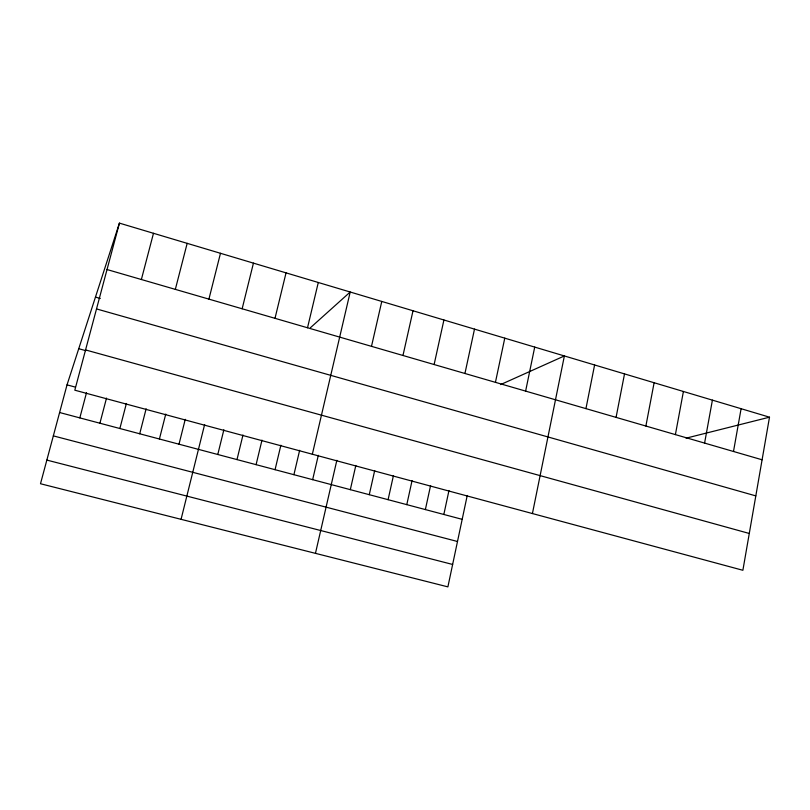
<?xml version="1.0" encoding="UTF-8"?>
<svg xmlns="http://www.w3.org/2000/svg" width="810" height="810" viewBox="0 0 810 810"><rect width="100%" height="100%" fill="white"/><g stroke="black" fill="none" stroke-linecap="round" stroke-linejoin="round"><path stroke-width="1.21" d="M769.5 417.18L742.881 570.28L74.814 390.197L119.424 223.125L769.5 417.18L686.08 438.169M733.495 451.474L741.099 408.706M704.589 443.09L712.405 400.14M675.398 434.606L683.407 391.483M645.884 426.04L654.115 382.735M616.076 417.373L624.52 373.906M585.944 408.625L594.601 364.976M532.423 513.55L564.378 355.944L500.62 384.588M525.619 391.108L534.721 347.095M467.238 495.477L447.889 586.875L40.5 483.742L67.028 384.861L119.424 223.125M495.436 382.34L504.772 338.155M443.839 514.471L448.963 490.556M464.94 373.481L474.498 329.123M425.371 509.571L430.576 485.595M406.792 504.64L412.067 480.603M434.119 364.53L443.921 319.99M388.091 499.679L393.437 475.581M369.269 494.687L374.696 470.529M402.975 355.489L413.009 310.767M350.325 489.655L355.833 465.436M315.454 553.351L336.849 460.323M371.496 346.346L381.773 301.442M312.346 454.218L350.203 292.015L310.422 327.726M312.65 479.662L318.31 455.321M293.908 474.69L299.649 450.289M307.517 327.756L318.289 282.488M275.056 469.689L280.878 445.227M256.092 464.656L261.984 440.134M236.996 459.594L242.98 435.01M275.005 318.32L286.041 272.859M217.789 454.491L223.874 429.745M242.149 308.772L253.439 263.128M181.065 519.331L204.626 424.551M179 444.204L185.247 419.327M208.919 299.123L220.482 253.287M159.418 439L165.756 414.072M175.335 289.373L187.171 243.344M139.715 433.775L146.134 408.777M119.88 428.51L126.39 403.451M141.375 279.511L153.485 233.29M99.913 423.215L106.515 398.095M79.826 417.889L86.508 392.698M46.848 460.09L452.638 564.459M53.338 435.881L457.498 541.495M59.606 412.523L462.186 519.342M67.028 384.861L75.31 387.099M85.566 349.94L749.28 533.466M78.742 348.705L85.718 350.639M96.522 308.924L755.811 495.892M95.469 297.088L100.288 298.465M107.031 269.538L762.088 459.786"/></g></svg>
